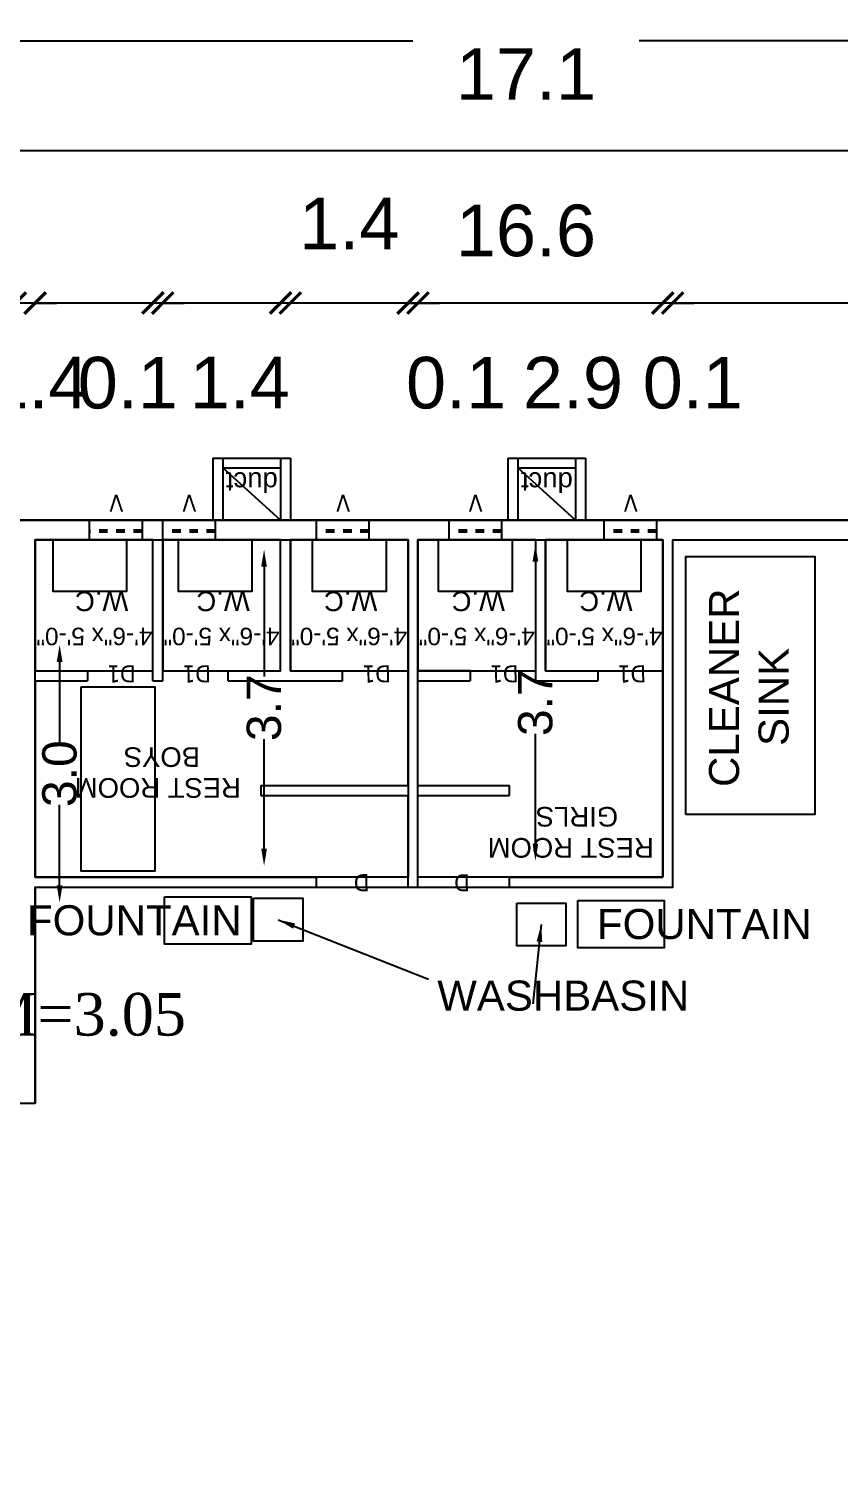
# Model space of a CAD drawing. Header units: metres. Extents: x 21671 to 43338, y -49512 to -25104.
# Drawn here: x 21841.34 to 21850.77, y -25120.8 to -25104.01 of the extents above; entities that cross this region are included whole.
import ezdxf
from ezdxf.enums import TextEntityAlignment as Align

# ---------------------------------------------------------------- set-up
doc = ezdxf.new("R2010")
doc.units = ezdxf.units.M
doc.linetypes.add('HIDDEN', pattern=[0.375, 0.25, -0.125])
for name, color, linetype in [('5', 5, 'Continuous'), ('BLK_1_FLR_3_BLT_UP_AREA', 7, 'Continuous'), ('BLK_1_FLR_3_DRINKING_WATER', 7, 'Continuous'), ('BLK_1_FLR_3_FIRESTAIR_1', 7, 'Continuous'), ('BLK_1_FLR_3_FIRESTAIR_1_FLIGHT_1', 7, 'Continuous'), ('BLK_1_FLR_3_REGULAR_ROOM', 7, 'Continuous'), ('BLK_1_FLR_3_ROOF_AREA', 7, 'Continuous'), ('BLK_1_FLR_3_URINAL', 7, 'Continuous'), ('BLK_1_FLR_3_WASH', 7, 'Continuous'), ('BLK_1_FLR_3_WATER_CLOSET', 7, 'Continuous'), ('BLK_1_FLR_3_WC_BATH', 34, 'Continuous'), ('BLK_1_FLR_3_WC_BATH_HT', 34, 'Continuous'), ('FLOOR03', 4, 'Continuous')]:
    doc.layers.add(name, color=color, linetype=linetype)
doc.styles.add('SEN', font='tahoma.ttf', dxfattribs={"height": 1})
doc.styles.get("Standard").update_dxf_attribs({"font": 'arial.ttf'})
doc.styles.add('TIMES', font='times.ttf')
doc.dimstyles.new('ISO-25', dxfattribs={"dimtxt": 1, "dimasz": 2.5, "dimexe": 1.25, "dimexo": 0.625, "dimtad": 1, "dimdec": 1, "dimzin": 1, "dimdsep": 46, "dimtxsty": 'Standard', "dimcen": 2.5, "dimse1": 1, "dimse2": 1, "dimsd1": 1, "dimsd2": 1, "dimadec": 1, "dimazin": 3, "dimtfac": 1, "dimtdec": 1, "dimtix": 1, "dimtmove": 2, "dimatfit": 3, "dimfxl": 0, "dimarcsym": 0})

# ---------------------------------------------------------------- blocks, each defined once
blk = doc.blocks.new('A$C3D037593')
at = {"layer": '5', "linetype": 'HIDDEN'}
for p, q in [((0, 4.5), (24, 4.5)), ((0, 3.5), (24, 3.5))]:
    blk.add_line(p, q, dxfattribs=at)
at = {"layer": '5'}
blk.add_lwpolyline([(0, 9), (0, 0), (24, 0), (24, 9)], close=True, dxfattribs=at)
blk = doc.blocks.new('_ArchTick')
at = {"color": 0, "linetype": 'ByBlock', "const_width": 0.15}
blk.add_lwpolyline([(-0.5, -0.5), (0.5, 0.5)], dxfattribs=at)
blk = doc.blocks.new('*D115')
at = {"color": 0, "lineweight": -2}
blk.add_line((21855.432, -25107.202), (21848.834, -25107.202), dxfattribs=at)
at = {"layer": 'Defpoints', "color": 0}
for p in [(21848.834, -25107.202), (21848.834, -25109.958), (21855.432, -25109.958)]:
    blk.add_point(p, dxfattribs=at)
at = {"color": 0, "lineweight": -2, "xscale": 0.25, "yscale": 0.25, "zscale": 0.25, "rotation": 180}
blk.add_blockref('_ArchTick', (21848.834, -25107.202), dxfattribs=at)
at = {"color": 0, "lineweight": -2, "xscale": 0.25, "yscale": 0.25, "zscale": 0.25}
blk.add_blockref('_ArchTick', (21855.432, -25107.202), dxfattribs=at)
at = {"color": 0, "insert": (21852.133, -25106.27), "char_height": 0.6, "attachment_point": 5}
blk.add_mtext('6.6', dxfattribs=at)
blk = doc.blocks.new('*D116')
at = {"color": 0, "lineweight": -2}
for p, q in [((21848.719, -25107.202), (21848.469, -25107.202)), ((21848.834, -25107.202), (21848.719, -25107.202)), ((21848.834, -25107.202), (21849.084, -25107.202))]:
    blk.add_line(p, q, dxfattribs=at)
at = {"layer": 'Defpoints', "color": 0}
for p in [(21848.719, -25107.202), (21848.719, -25109.958), (21848.834, -25109.958)]:
    blk.add_point(p, dxfattribs=at)
at = {"color": 0, "lineweight": -2, "xscale": 0.25, "yscale": 0.25, "zscale": 0.25}
blk.add_blockref('_ArchTick', (21848.719, -25107.202), dxfattribs=at)
at = {"color": 0, "lineweight": -2, "xscale": 0.25, "yscale": 0.25, "zscale": 0.25, "rotation": 180}
blk.add_blockref('_ArchTick', (21848.834, -25107.202), dxfattribs=at)
at = {"color": 0, "insert": (21849.068, -25108.133), "char_height": 0.6, "attachment_point": 5}
blk.add_mtext('0.1', dxfattribs=at)
blk = doc.blocks.new('*D117')
at = {"color": 0, "lineweight": -2}
blk.add_line((21848.719, -25107.202), (21845.869, -25107.202), dxfattribs=at)
at = {"layer": 'Defpoints', "color": 0}
for p in [(21845.869, -25107.202), (21845.869, -25109.958), (21848.719, -25109.958)]:
    blk.add_point(p, dxfattribs=at)
at = {"color": 0, "lineweight": -2, "xscale": 0.25, "yscale": 0.25, "zscale": 0.25, "rotation": 180}
blk.add_blockref('_ArchTick', (21845.869, -25107.202), dxfattribs=at)
at = {"color": 0, "lineweight": -2, "xscale": 0.25, "yscale": 0.25, "zscale": 0.25}
blk.add_blockref('_ArchTick', (21848.719, -25107.202), dxfattribs=at)
at = {"color": 0, "insert": (21847.673, -25108.133), "char_height": 0.6, "attachment_point": 5}
blk.add_mtext('2.9', dxfattribs=at)
blk = doc.blocks.new('*D118')
at = {"color": 0, "lineweight": -2}
for p, q in [((21845.754, -25107.202), (21845.504, -25107.202)), ((21845.869, -25107.202), (21845.754, -25107.202)), ((21845.869, -25107.202), (21846.119, -25107.202))]:
    blk.add_line(p, q, dxfattribs=at)
at = {"layer": 'Defpoints', "color": 0}
for p in [(21845.754, -25107.202), (21845.754, -25109.958), (21845.869, -25109.958)]:
    blk.add_point(p, dxfattribs=at)
at = {"color": 0, "lineweight": -2, "xscale": 0.25, "yscale": 0.25, "zscale": 0.25}
blk.add_blockref('_ArchTick', (21845.754, -25107.202), dxfattribs=at)
at = {"color": 0, "lineweight": -2, "xscale": 0.25, "yscale": 0.25, "zscale": 0.25, "rotation": 180}
blk.add_blockref('_ArchTick', (21845.869, -25107.202), dxfattribs=at)
at = {"color": 0, "insert": (21846.312, -25108.133), "char_height": 0.6, "attachment_point": 5}
blk.add_mtext('0.1', dxfattribs=at)
blk = doc.blocks.new('*D119')
at = {"color": 0, "lineweight": -2}
for p, q in [((21844.383, -25107.202), (21844.133, -25107.202)), ((21845.754, -25107.202), (21844.383, -25107.202)), ((21845.754, -25107.202), (21846.004, -25107.202))]:
    blk.add_line(p, q, dxfattribs=at)
at = {"layer": 'Defpoints', "color": 0}
for p in [(21844.383, -25107.202), (21844.383, -25109.958), (21845.754, -25109.958)]:
    blk.add_point(p, dxfattribs=at)
at = {"color": 0, "lineweight": -2, "xscale": 0.25, "yscale": 0.25, "zscale": 0.25}
blk.add_blockref('_ArchTick', (21844.383, -25107.202), dxfattribs=at)
at = {"color": 0, "lineweight": -2, "xscale": 0.25, "yscale": 0.25, "zscale": 0.25, "rotation": 180}
blk.add_blockref('_ArchTick', (21845.754, -25107.202), dxfattribs=at)
at = {"color": 0, "insert": (21845.069, -25106.276), "char_height": 0.6, "attachment_point": 5}
blk.add_mtext('1.4', dxfattribs=at)
blk = doc.blocks.new('*D120')
at = {"color": 0, "lineweight": -2}
blk.add_line((21844.269, -25107.202), (21842.897, -25107.202), dxfattribs=at)
at = {"layer": 'Defpoints', "color": 0}
for p in [(21842.897, -25107.202), (21842.897, -25109.958), (21844.269, -25109.958)]:
    blk.add_point(p, dxfattribs=at)
at = {"color": 0, "lineweight": -2, "xscale": 0.25, "yscale": 0.25, "zscale": 0.25, "rotation": 180}
blk.add_blockref('_ArchTick', (21842.897, -25107.202), dxfattribs=at)
at = {"color": 0, "lineweight": -2, "xscale": 0.25, "yscale": 0.25, "zscale": 0.25}
blk.add_blockref('_ArchTick', (21844.269, -25107.202), dxfattribs=at)
at = {"color": 0, "insert": (21843.795, -25108.128), "char_height": 0.6, "attachment_point": 5}
blk.add_mtext('1.4', dxfattribs=at)
blk = doc.blocks.new('*D121')
at = {"color": 0, "lineweight": -2}
for p, q in [((21842.783, -25107.202), (21842.533, -25107.202)), ((21842.897, -25107.202), (21842.783, -25107.202)), ((21842.897, -25107.202), (21843.147, -25107.202))]:
    blk.add_line(p, q, dxfattribs=at)
at = {"layer": 'Defpoints', "color": 0}
for p in [(21842.783, -25107.202), (21842.783, -25109.958), (21842.897, -25109.958)]:
    blk.add_point(p, dxfattribs=at)
at = {"color": 0, "lineweight": -2, "xscale": 0.25, "yscale": 0.25, "zscale": 0.25}
blk.add_blockref('_ArchTick', (21842.783, -25107.202), dxfattribs=at)
at = {"color": 0, "lineweight": -2, "xscale": 0.25, "yscale": 0.25, "zscale": 0.25, "rotation": 180}
blk.add_blockref('_ArchTick', (21842.897, -25107.202), dxfattribs=at)
at = {"color": 0, "insert": (21842.491, -25108.133), "char_height": 0.6, "attachment_point": 5}
blk.add_mtext('0.1', dxfattribs=at)
blk = doc.blocks.new('*D122')
at = {"color": 0, "lineweight": -2}
blk.add_line((21842.783, -25107.202), (21841.411, -25107.202), dxfattribs=at)
at = {"layer": 'Defpoints', "color": 0}
for p in [(21841.411, -25107.202), (21841.411, -25109.958), (21842.783, -25109.958)]:
    blk.add_point(p, dxfattribs=at)
at = {"color": 0, "lineweight": -2, "xscale": 0.25, "yscale": 0.25, "zscale": 0.25, "rotation": 180}
blk.add_blockref('_ArchTick', (21841.411, -25107.202), dxfattribs=at)
at = {"color": 0, "lineweight": -2, "xscale": 0.25, "yscale": 0.25, "zscale": 0.25}
blk.add_blockref('_ArchTick', (21842.783, -25107.202), dxfattribs=at)
at = {"color": 0, "insert": (21841.45, -25108.128), "char_height": 0.6, "attachment_point": 5}
blk.add_mtext('1.4', dxfattribs=at)
blk = doc.blocks.new('*D123')
at = {"color": 0, "lineweight": -2}
for p, q in [((21841.182, -25107.202), (21840.932, -25107.202)), ((21841.411, -25107.202), (21841.182, -25107.202)), ((21841.411, -25107.202), (21841.661, -25107.202))]:
    blk.add_line(p, q, dxfattribs=at)
at = {"layer": 'Defpoints', "color": 0}
for p in [(21841.182, -25107.202), (21841.182, -25109.958), (21841.411, -25109.958)]:
    blk.add_point(p, dxfattribs=at)
at = {"color": 0, "lineweight": -2, "xscale": 0.25, "yscale": 0.25, "zscale": 0.25}
blk.add_blockref('_ArchTick', (21841.182, -25107.202), dxfattribs=at)
at = {"color": 0, "lineweight": -2, "xscale": 0.25, "yscale": 0.25, "zscale": 0.25, "rotation": 180}
blk.add_blockref('_ArchTick', (21841.411, -25107.202), dxfattribs=at)
at = {"color": 0, "insert": (21840.282, -25108.133), "char_height": 0.6, "attachment_point": 5}
blk.add_mtext('0.2', dxfattribs=at)
blk = doc.blocks.new('*D97')
at = {"color": 0, "lineweight": -2}
blk.add_line((21855.432, -25105.431), (21838.82, -25105.431), dxfattribs=at)
at = {"layer": 'Defpoints', "color": 0}
for p in [(21838.82, -25105.431), (21838.82, -25109.958), (21855.432, -25109.958)]:
    blk.add_point(p, dxfattribs=at)
at = {"color": 0, "lineweight": -2, "xscale": 0.25, "yscale": 0.25, "zscale": 0.25, "rotation": 180}
blk.add_blockref('_ArchTick', (21838.82, -25105.431), dxfattribs=at)
at = {"color": 0, "lineweight": -2, "xscale": 0.25, "yscale": 0.25, "zscale": 0.25}
blk.add_blockref('_ArchTick', (21855.432, -25105.431), dxfattribs=at)
at = {"color": 0, "insert": (21847.126, -25106.362), "char_height": 0.6, "attachment_point": 5}
blk.add_mtext('16.6', dxfattribs=at)
blk = doc.blocks.new('*D126')
at = {"color": 0, "lineweight": -2}
for p, q in [((21838.591, -25104.151), (21845.808, -25104.151)), ((21855.661, -25104.151), (21848.444, -25104.151))]:
    blk.add_line(p, q, dxfattribs=at)
at = {"layer": 'Defpoints', "color": 0}
for p in [(21838.591, -25104.151), (21838.591, -25109.73), (21855.661, -25109.73)]:
    blk.add_point(p, dxfattribs=at)
at = {"color": 0, "lineweight": -2, "xscale": 0.25, "yscale": 0.25, "zscale": 0.25, "rotation": 180}
blk.add_blockref('_ArchTick', (21838.591, -25104.151), dxfattribs=at)
at = {"color": 0, "lineweight": -2, "xscale": 0.25, "yscale": 0.25, "zscale": 0.25}
blk.add_blockref('_ArchTick', (21855.661, -25104.151), dxfattribs=at)
at = {"color": 0, "insert": (21847.126, -25104.538), "char_height": 0.6, "attachment_point": 5}
blk.add_mtext('17.1', dxfattribs=at)
blk = doc.blocks.new('*D303')
at = {"layer": 'BLK_1_FLR_3_WC_BATH_HT', "color": 0, "lineweight": -2}
for p, q in [((21847.236, -25110.211), (21847.236, -25111.487)), ((21847.236, -25113.491), (21847.236, -25112.215))]:
    blk.add_line(p, q, dxfattribs=at)
at = {"layer": 'BLK_1_FLR_3_WC_BATH_HT', "color": 0}
for points in [[(21847.203, -25110.211), (21847.269, -25110.211), (21847.236, -25110.011)], [(21847.203, -25113.491), (21847.269, -25113.491), (21847.236, -25113.691)]]:
    blk.add_solid(points, dxfattribs=at)
at = {"layer": 'Defpoints', "color": 0}
for p in [(21847.236, -25110.011), (21847.253, -25110.011), (21847.253, -25113.691)]:
    blk.add_point(p, dxfattribs=at)
at = {"layer": 'BLK_1_FLR_3_WC_BATH_HT', "color": 0, "insert": (21847.236, -25111.851), "char_height": 0.4, "attachment_point": 5, "rotation": 90}
blk.add_mtext('3.7', dxfattribs=at)
blk = doc.blocks.new('*D304')
at = {"layer": 'BLK_1_FLR_3_WC_BATH_HT', "color": 0, "lineweight": -2}
for p, q in [((21844.077, -25110.27), (21844.077, -25111.546)), ((21844.077, -25113.55), (21844.077, -25112.274))]:
    blk.add_line(p, q, dxfattribs=at)
at = {"layer": 'BLK_1_FLR_3_WC_BATH_HT', "color": 0}
for points in [[(21844.044, -25110.27), (21844.11, -25110.27), (21844.077, -25110.07)], [(21844.044, -25113.55), (21844.11, -25113.55), (21844.077, -25113.75)]]:
    blk.add_solid(points, dxfattribs=at)
at = {"layer": 'Defpoints', "color": 0}
for p in [(21844.077, -25110.07), (21844.094, -25110.07), (21844.094, -25113.75)]:
    blk.add_point(p, dxfattribs=at)
at = {"layer": 'BLK_1_FLR_3_WC_BATH_HT', "color": 0, "insert": (21844.077, -25111.91), "char_height": 0.4, "attachment_point": 5, "rotation": 90}
blk.add_mtext('3.7', dxfattribs=at)
blk = doc.blocks.new('*D310')
at = {"layer": 'BLK_1_FLR_3_FIRESTAIR_1_FLIGHT_1', "color": 0, "lineweight": -2}
for p, q in [((21841.697, -25111.377), (21841.697, -25112.314)), ((21841.697, -25113.977), (21841.697, -25113.041))]:
    blk.add_line(p, q, dxfattribs=at)
at = {"layer": 'BLK_1_FLR_3_FIRESTAIR_1_FLIGHT_1', "color": 0}
for points in [[(21841.663, -25111.377), (21841.73, -25111.377), (21841.697, -25111.177)], [(21841.663, -25113.977), (21841.73, -25113.977), (21841.697, -25114.177)]]:
    blk.add_solid(points, dxfattribs=at)
at = {"layer": 'Defpoints', "color": 0}
for p in [(21841.182, -25111.177), (21841.697, -25111.177), (21841.182, -25114.177)]:
    blk.add_point(p, dxfattribs=at)
at = {"layer": 'BLK_1_FLR_3_FIRESTAIR_1_FLIGHT_1', "color": 0, "insert": (21841.697, -25112.677), "char_height": 0.4, "attachment_point": 5, "rotation": 90}
blk.add_mtext('3.0', dxfattribs=at)

msp = doc.modelspace()

# ---------------------------------------------------------------- linework, layer by layer
at = {"color": 0}
for p, q in [((21843.481, -25109.006), (21843.481, -25109.73)), ((21843.595, -25109.006), (21843.595, -25109.73)), ((21844.269, -25109.73), (21843.595, -25109.12)), ((21844.269, -25109.006), (21844.269, -25109.73)), ((21844.383, -25109.006), (21844.383, -25109.73)), ((21846.916, -25109.006), (21846.916, -25109.73)), ((21847.031, -25109.006), (21847.031, -25109.73)), ((21847.704, -25109.73), (21847.031, -25109.12)), ((21847.704, -25109.006), (21847.704, -25109.73)), ((21847.818, -25109.006), (21847.818, -25109.73)), ((21841.411, -25109.958), (21842.783, -25109.958)), ((21841.411, -25109.958), (21841.411, -25111.482)), ((21842.783, -25111.597), (21842.783, -25109.958)), ((21842.897, -25109.958), (21844.269, -25109.958)), ((21842.897, -25111.597), (21842.897, -25109.958)), ((21844.269, -25111.482), (21844.269, -25109.958)), ((21844.383, -25109.958), (21845.754, -25109.958)), ((21844.383, -25111.482), (21844.383, -25109.958)), ((21845.754, -25112.816), (21845.754, -25109.958)), ((21845.869, -25109.958), (21847.24, -25109.958)), ((21845.869, -25111.482), (21845.869, -25109.958)), ((21847.24, -25111.597), (21847.24, -25109.958)), ((21847.355, -25109.958), (21848.719, -25109.958)), ((21847.355, -25111.482), (21847.355, -25109.958)), ((21848.719, -25113.883), (21848.719, -25109.958)), ((21848.834, -25109.958), (21855.432, -25109.958)), ((21848.834, -25113.997), (21848.834, -25109.958)), ((21841.411, -25111.482), (21842.021, -25111.482)), ((21842.021, -25111.482), (21842.021, -25111.597)), ((21843.659, -25111.597), (21843.659, -25111.482)), ((21843.659, -25111.482), (21844.269, -25111.482)), ((21844.383, -25111.482), (21844.992, -25111.482)), ((21844.992, -25111.597), (21844.992, -25111.482)), ((21846.478, -25111.482), (21845.869, -25111.482)), ((21846.478, -25111.482), (21846.478, -25111.597)), ((21847.355, -25111.482), (21847.964, -25111.482)), ((21847.964, -25111.482), (21847.964, -25111.597)), ((21841.411, -25111.597), (21841.411, -25113.883)), ((21841.411, -25111.597), (21842.021, -25111.597)), ((21842.783, -25111.597), (21842.897, -25111.597)), ((21842.783, -25111.597), (21842.897, -25111.597)), ((21843.659, -25111.597), (21844.269, -25111.597)), ((21844.269, -25111.597), (21844.992, -25111.597)), ((21845.869, -25111.597), (21846.478, -25111.597)), ((21845.869, -25112.816), (21845.869, -25111.597)), ((21847.24, -25111.597), (21847.964, -25111.597)), ((21844.04, -25112.816), (21845.754, -25112.816)), ((21844.04, -25112.816), (21844.04, -25112.93)), ((21845.869, -25112.816), (21846.935, -25112.816)), ((21846.935, -25112.93), (21846.935, -25112.816)), ((21844.04, -25112.93), (21845.754, -25112.93)), ((21845.754, -25113.997), (21845.754, -25112.93)), ((21845.869, -25113.997), (21845.869, -25112.93)), ((21845.869, -25112.93), (21846.935, -25112.93)), ((21841.411, -25113.883), (21844.687, -25113.883)), ((21841.411, -25113.997), (21841.411, -25116.512)), ((21841.411, -25113.997), (21844.687, -25113.997)), ((21844.687, -25113.997), (21844.687, -25113.883)), ((21845.754, -25113.997), (21845.869, -25113.997)), ((21846.935, -25113.883), (21848.719, -25113.883)), ((21846.935, -25113.997), (21846.935, -25113.883)), ((21846.935, -25113.997), (21848.834, -25113.997)), ((21841.182, -25116.512), (21841.411, -25116.512))]:
    msp.add_line(p, q, dxfattribs=at)
for points in [[(21843.481, -25109.006), (21844.383, -25109.006)], [(21843.595, -25109.12), (21844.269, -25109.12)], [(21846.916, -25109.006), (21847.818, -25109.006)], [(21847.031, -25109.12), (21847.704, -25109.12)]]:
    msp.add_lwpolyline(points, dxfattribs=at)
msp.add_lwpolyline([(21855.661, -25133.506), (21838.591, -25133.506), (21838.591, -25109.73), (21855.661, -25109.73)], close=True, dxfattribs=at)
at = {"layer": 'BLK_1_FLR_3_BLT_UP_AREA', "color": 13}
msp.add_lwpolyline([(21855.661, -25109.73), (21838.591, -25109.73), (21838.591, -25133.506), (21855.661, -25133.506)], close=True, dxfattribs=at)
at = {"layer": 'BLK_1_FLR_3_DRINKING_WATER', "color": 7}
for points in [[(21842.918, -25114.11), (21843.925, -25114.11), (21843.925, -25114.661), (21842.918, -25114.661)], [(21847.728, -25114.153), (21848.734, -25114.153), (21848.734, -25114.704), (21847.728, -25114.704)]]:
    msp.add_lwpolyline(points, close=True, dxfattribs=at)
at = {"layer": 'BLK_1_FLR_3_REGULAR_ROOM', "color": 2}
msp.add_lwpolyline([(21855.432, -25109.958), (21855.432, -25124.818), (21852.69, -25124.818), (21848.574, -25124.818), (21848.574, -25126.533), (21848.802, -25126.533), (21848.802, -25125.047), (21852.689, -25125.047), (21852.689, -25129.848), (21855.432, -25129.848), (21855.432, -25133.277), (21848.802, -25133.277), (21848.802, -25128.362), (21848.574, -25128.362), (21848.574, -25133.277), (21838.82, -25133.277), (21838.82, -25109.958), (21841.182, -25109.958), (21841.182, -25116.512), (21841.411, -25116.512), (21841.411, -25113.997), (21848.834, -25113.997), (21848.834, -25109.958)], close=True, dxfattribs=at)
at = {"layer": 'BLK_1_FLR_3_ROOF_AREA', "color": 54}
msp.add_lwpolyline([(21855.661, -25109.73), (21838.591, -25109.73), (21838.591, -25133.506), (21855.661, -25133.506)], close=True, dxfattribs=at)
at = {"layer": 'BLK_1_FLR_3_URINAL', "color": 235}
msp.add_lwpolyline([(21841.946, -25111.666), (21842.805, -25111.666), (21842.805, -25113.813), (21841.946, -25113.813)], close=True, dxfattribs=at)
at = {"layer": 'BLK_1_FLR_3_WASH', "color": 56}
msp.add_lwpolyline([(21848.989, -25113.152), (21848.989, -25110.152), (21850.489, -25110.152), (21850.489, -25113.152)], close=True, dxfattribs=at)
at = {"layer": 'BLK_1_FLR_3_WASH', "color": 55}
for points in [[(21843.955, -25114.127), (21844.527, -25114.127), (21844.527, -25114.626), (21843.955, -25114.626)], [(21847.018, -25114.183), (21847.59, -25114.183), (21847.59, -25114.682), (21847.018, -25114.682)]]:
    msp.add_lwpolyline(points, close=True, dxfattribs=at)
at = {"layer": 'BLK_1_FLR_3_WATER_CLOSET', "color": 1}
for points in [[(21842.783, -25109.958), (21841.411, -25109.958), (21841.411, -25111.482), (21842.783, -25111.482)], [(21844.269, -25109.958), (21842.897, -25109.958), (21842.897, -25111.482), (21844.269, -25111.482)], [(21845.755, -25109.958), (21844.383, -25109.958), (21844.383, -25111.482), (21845.755, -25111.482)]]:
    msp.add_lwpolyline(points, close=True, dxfattribs=at)
at = {"layer": 'BLK_1_FLR_3_WATER_CLOSET', "color": 2}
for points in [[(21847.241, -25109.958), (21845.869, -25109.958), (21845.869, -25111.482), (21847.241, -25111.482)], [(21848.719, -25109.958), (21847.355, -25109.958), (21847.355, -25111.482), (21848.719, -25111.482)]]:
    msp.add_lwpolyline(points, close=True, dxfattribs=at)
at = {"layer": 'BLK_1_FLR_3_WC_BATH', "color": 1}
msp.add_lwpolyline([(21845.754, -25113.883), (21841.411, -25113.883), (21841.411, -25109.958), (21845.754, -25109.958)], close=True, dxfattribs=at)
at = {"layer": 'BLK_1_FLR_3_WC_BATH', "color": 2}
msp.add_lwpolyline([(21848.719, -25113.883), (21845.869, -25113.883), (21845.869, -25109.958), (21848.719, -25109.958)], close=True, dxfattribs=at)
at = {"layer": 'FLOOR03', "color": 102}
for points in [[(21842.475, -25109.958), (21842.475, -25110.558), (21841.62, -25110.558), (21841.62, -25109.958), (21842.475, -25109.958)], [(21843.935, -25109.958), (21843.935, -25110.558), (21843.08, -25110.558), (21843.08, -25109.958), (21843.935, -25109.958)], [(21845.497, -25109.958), (21845.497, -25110.558), (21844.642, -25110.558), (21844.642, -25109.958), (21845.497, -25109.958)], [(21846.964, -25109.958), (21846.964, -25110.558), (21846.109, -25110.558), (21846.109, -25109.958), (21846.964, -25109.958)], [(21848.465, -25109.958), (21848.465, -25110.558), (21847.609, -25110.558), (21847.609, -25109.958), (21848.465, -25109.958)]]:
    msp.add_lwpolyline(points, dxfattribs=at)

# ---------------------------------------------------------------- block references
at = {"color": 0, "xscale": -0.0254017857142961, "yscale": 0.0254017857142961, "zscale": 0.0254017857142961}
for p in [(21842.656, -25109.958), (21843.507, -25109.958), (21845.297, -25109.958), (21846.84, -25109.958), (21848.645, -25109.958)]:
    msp.add_blockref('A$C3D037593', p, dxfattribs=at)

# ---------------------------------------------------------------- texts
at = {"color": 0}
for s, height, p in [('duct', 0.2286, (21843.935, -25109.289)), ('duct', 0.2286, (21847.37, -25109.289)), (' W.C', 0.2286, (21842.231, -25110.672)), (' W.C', 0.2286, (21843.645, -25110.672)), (' W.C', 0.2286, (21845.13, -25110.672)), (' W.C', 0.2286, (21845.13, -25110.672)), (' W.C', 0.2286, (21846.616, -25110.672)), (' W.C', 0.2286, (21848.102, -25110.672)), (' W.C', 0.2286, (21848.102, -25110.672)), ('4\'-6"x 5\'-0"', 0.20321, (21842.101, -25111.081)), ('4\'-6"x 5\'-0"', 0.20321, (21843.581, -25111.081)), ('4\'-6"x 5\'-0"', 0.20321, (21845.067, -25111.081)), ('4\'-6"x 5\'-0"', 0.20321, (21846.553, -25111.081)), ('4\'-6"x 5\'-0"', 0.20321, (21848.039, -25111.081))]:
    msp.add_text(s, height=height, rotation=180, dxfattribs=at).set_placement(p, align=Align.MIDDLE)
at = {"color": 6}
for s, p in [('CLEANER', (21849.607, -25112.832)), ('SINK', (21850.184, -25112.355))]:
    msp.add_text(s, height=0.35, rotation=90, dxfattribs=at).set_placement(p)
at = {"color": 0}
for s, p in [('BOYS', (21843.331, -25112.37)), ('REST ROOM', (21843.807, -25112.729)), ('GIRLS', (21848.199, -25113.064)), ('REST ROOM', (21848.614, -25113.426))]:
    msp.add_text(s, height=0.2286, rotation=180, dxfattribs=at).set_placement(p)
at = {"color": 6}
for s, p in [('FOUNTAIN', (21841.317, -25114.558)), ('FOUNTAIN', (21847.953, -25114.601)), ('WASHBASIN', (21846.093, -25115.434))]:
    msp.add_text(s, height=0.35, dxfattribs=at).set_placement(p)
at = {"color": 0, "char_height": 0.2, "width": 26.3481, "attachment_point": 5, "rotation": 180.6255, "style": 'SEN'}
for s, insert in [('V', (21842.356, -25109.53)), ('V', (21843.206, -25109.53)), ('V', (21844.997, -25109.53)), ('V', (21846.539, -25109.53)), ('V', (21848.345, -25109.53)), ('D1', (21842.416, -25111.517)), ('D1', (21843.292, -25111.517)), ('D1', (21845.387, -25111.517)), ('D1', (21846.873, -25111.517)), ('D1', (21848.359, -25111.517)), ('D', (21845.213, -25113.946)), ('D', (21846.381, -25113.947))]:
    msp.add_mtext(s, dxfattribs=dict(at, insert=insert))
at = {"layer": 'BLK_1_FLR_3_FIRESTAIR_1', "color": 1, "insert": (21837.658, -25115.229), "char_height": 0.49497, "width": 17.44019, "attachment_point": 1, "style": 'TIMES'}
msp.add_mtext('FLR_HT_M=3.05', dxfattribs=at)

# ---------------------------------------------------------------- dimensions: what is measured, and where the dimension line sits
at = {"color": 0}
for base, p1, p2, picture, middle in [((21838.591, -25104.151), (21855.661, -25109.73), (21838.591, -25109.73), '*D126', (21847.126, -25104.538)), ((21838.82, -25105.431), (21855.432, -25109.958), (21838.82, -25109.958), '*D97', (21847.126, -25106.362)), ((21841.182, -25107.202), (21841.411, -25109.958), (21841.182, -25109.958), '*D123', (21840.282, -25108.133)), ((21841.411, -25107.202), (21842.783, -25109.958), (21841.411, -25109.958), '*D122', (21841.45, -25108.128)), ((21842.783, -25107.202), (21842.897, -25109.958), (21842.783, -25109.958), '*D121', (21842.491, -25108.133)), ((21842.897, -25107.202), (21844.269, -25109.958), (21842.897, -25109.958), '*D120', (21843.795, -25108.128)), ((21845.754, -25107.202), (21845.869, -25109.958), (21845.754, -25109.958), '*D118', (21846.312, -25108.133)), ((21845.8686, -25107.2018), (21848.7193, -25109.9582), (21845.8686, -25109.9582), '*D117', (21847.6731, -25108.1331)), ((21848.719, -25107.202), (21848.834, -25109.958), (21848.719, -25109.958), '*D116', (21849.068, -25108.133))]:
    dim = msp.add_linear_dim(base=base, p1=p1, p2=p2, angle=180, dimstyle='ISO-25', override={"dimtxt": 0.6, "dimasz": 0.25, "dimblk1": 'ArchTick', "dimblk2": 'ArchTick', "dimsah": 1, "dimsd1": 0, "dimsd2": 0}, dxfattribs=at)
    dim.commit()
    dim.dimension.update_dxf_attribs({"geometry": picture, "text_midpoint": middle, "dimtype": 160})
for base, p1, p2, picture, middle in [((21844.383, -25107.202), (21845.754, -25109.958), (21844.383, -25109.958), '*D119', (21845.069, -25106.276)), ((21848.834, -25107.202), (21855.432, -25109.958), (21848.834, -25109.958), '*D115', (21852.133, -25106.27))]:
    dim = msp.add_linear_dim(base=base, p1=p1, p2=p2, angle=180, dimstyle='ISO-25', override={"dimtxt": 0.6, "dimasz": 0.25, "dimblk1": 'ArchTick', "dimblk2": 'ArchTick', "dimsah": 1, "dimsd1": 0, "dimsd2": 0}, dxfattribs=at)
    dim.commit()
    dim.dimension.update_dxf_attribs({"geometry": picture, "text_midpoint": middle})
at = {"layer": 'BLK_1_FLR_3_FIRESTAIR_1_FLIGHT_1', "color": 1}
dim = msp.add_linear_dim(base=(21841.697, -25111.177), p1=(21841.182, -25114.177), p2=(21841.182, -25111.177), angle=270, dimstyle='ISO-25', override={"dimtxt": 0.4, "dimasz": 0.2, "dimgap": 0, "dimtad": 0, "dimsd1": 0, "dimsd2": 0, "dimfxl": 3, "dimfxlon": 1, "dimtfill": 0, "dimtfillclr": 256}, dxfattribs=at)
dim.commit()
dim.dimension.update_dxf_attribs({"geometry": '*D310', "text_midpoint": (21841.697, -25112.677)})
at = {"layer": 'BLK_1_FLR_3_WC_BATH_HT', "color": 1}
dim = msp.add_aligned_dim(p1=(21844.094, -25113.75), p2=(21844.094, -25110.07), distance=0.017, dimstyle='ISO-25', override={"dimtxt": 0.4, "dimasz": 0.2, "dimgap": 0, "dimtad": 0, "dimsd1": 0, "dimsd2": 0, "dimfxl": 3, "dimfxlon": 1, "dimtfill": 0, "dimtfillclr": 256}, dxfattribs=at)
dim.commit()
dim.dimension.update_dxf_attribs({"geometry": '*D304', "text_midpoint": (21844.077, -25111.91)})
at = {"layer": 'BLK_1_FLR_3_WC_BATH_HT', "color": 2}
dim = msp.add_aligned_dim(p1=(21847.253, -25113.691), p2=(21847.253, -25110.011), distance=0.017, dimstyle='ISO-25', override={"dimtxt": 0.4, "dimasz": 0.2, "dimgap": 0, "dimtad": 0, "dimsd1": 0, "dimsd2": 0, "dimfxl": 3, "dimfxlon": 1, "dimtfill": 0, "dimtfillclr": 256}, dxfattribs=at)
dim.commit()
dim.dimension.update_dxf_attribs({"geometry": '*D303', "text_midpoint": (21847.236, -25111.851)})

# ---------------------------------------------------------------- leaders
at = {"color": 6}
for points in [[(21844.241, -25114.376), (21845.99, -25115.069)], [(21847.304, -25114.433), (21847.206, -25115.355)]]:
    msp.add_leader(points, dimstyle='ISO-25', override={"dimtxt": 0.4, "dimasz": 0.2, "dimgap": 0, "dimtad": 0, "dimsd1": 0, "dimsd2": 0, "dimfxl": 3, "dimfxlon": 1, "dimtfillclr": 256}, dxfattribs=at)

doc.saveas('drawing.dxf')
